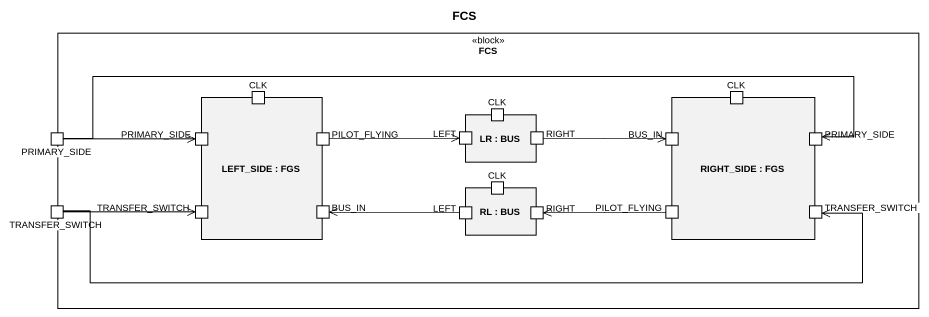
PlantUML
@startuml
title FCS
rectangle FCS <<block>> {
  rectangle "LEFT_SIDE : FGS" as LEFT_SIDE {
    port CLK
    port "PRIMARY_SIDE" as PRIMARY_SIDE_2
    port PILOT_FLYING
    port "TRANSFER_SWITCH" as TRANSFER_SWITCH_2
    port "BUS_IN" as BUS_IN_2
  }
  rectangle "RIGHT_SIDE : FGS" as RIGHT_SIDE {
    port "CLK" as CLK_3
    port BUS_IN
    port "PRIMARY_SIDE" as PRIMARY_SIDE_3
    port "PILOT_FLYING" as PILOT_FLYING_2
    port "TRANSFER_SWITCH" as TRANSFER_SWITCH_3
  }
  port PRIMARY_SIDE
  rectangle "LR : BUS" as LR {
    port "CLK" as CLK_2
    port "LEFT" as LEFT_
    port "RIGHT" as RIGHT_
  }
  rectangle "RL : BUS" as RL {
    port "CLK" as CLK_4
    port "LEFT" as LEFT__2
    port "RIGHT" as RIGHT__2
  }
  port TRANSFER_SWITCH
}
PRIMARY_SIDE -right-> PRIMARY_SIDE_2
PRIMARY_SIDE -right-> PRIMARY_SIDE_3
PILOT_FLYING -right-> LEFT_
RIGHT_ -right-> BUS_IN
TRANSFER_SWITCH -right-> TRANSFER_SWITCH_2
TRANSFER_SWITCH -right-> TRANSFER_SWITCH_3
LEFT__2 -left-> BUS_IN_2
PILOT_FLYING_2 -left-> RIGHT__2
@enduml
